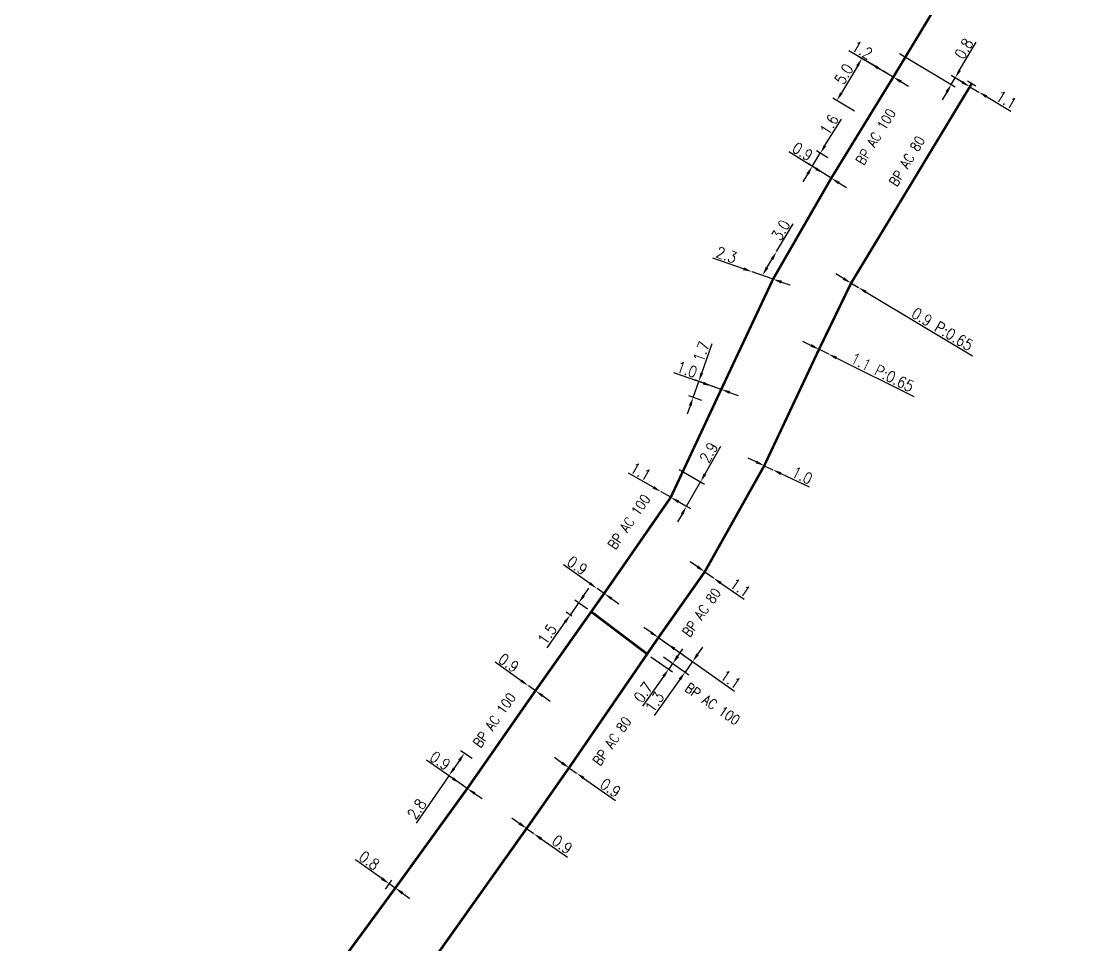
# Model space of a CAD drawing. Header units: millimetres. Extents: x 183997 to 185000, y 127999 to 129007.
# Drawn here: x 184113.1 to 184220.8, y 128102.3 to 128195.3 of the extents above; entities that cross this region are included whole.
import ezdxf
from ezdxf.enums import TextEntityAlignment as Align

# ---------------------------------------------------------------- set-up
doc = ezdxf.new("R2010")
doc.units = ezdxf.units.MM
doc.header["$PDMODE"] = 34
doc.linetypes.add('L_25_AP', pattern=[2000, 1000, 1000])
doc.layers.get('0').update_dxf_attribs({"linetype": 'CONTINUOUS'})
doc.layers.get('DEFPOINTS').update_dxf_attribs({"linetype": 'CONTINUOUS'})
doc.layers.add('L_150', color=1, linetype='CONTINUOUS')
doc.layers.add('L_340', color=7, linetype='CONTINUOUS')
doc.styles.get("Standard").update_dxf_attribs({"font": 'romans.shx', "width": 0.85})
doc.dimstyles.get("Standard").update_dxf_attribs({"dimtxt": 1.5, "dimasz": 1.2, "dimexe": 0.625, "dimexo": 0.625, "dimgap": 0.25, "dimtad": 1, "dimdec": 1, "dimzin": 0, "dimdsep": 46, "dimtxsty": 'Standard', "dimcen": -0.5, "dimadec": 0, "dimazin": 0, "dimtfac": 1, "dimtdec": 1, "dimtmove": 0, "dimatfit": 3, "dimfxl": 0, "dimtolj": 1, "dimtzin": 0, "dimarcsym": 0})

# ---------------------------------------------------------------- blocks, each defined once
blk = doc.blocks.new('*D140')
at = {"layer": 'DEFPOINTS', "color": 0, "linetype": 'Continuous', "transparency": 16777216}
for p in [(184157.76, 128121.59), (184158.92, 128120.79), (184158.05, 128118.04)]:
    blk.add_point(p, dxfattribs=at)
at = {"layer": 'L_150', "color": 0, "linetype": 'Continuous', "lineweight": -2, "transparency": 16777216}
for p, q in [((184158.53, 128121.05), (184157.38, 128121.85)), ((184157.25, 128120.85), (184156.71, 128120.06)), ((184156.2, 128119.32), (184152.91, 128114.56)), ((184157.66, 128118.31), (184155.81, 128119.59))]:
    blk.add_line(p, q, dxfattribs=at)
at = {"layer": 'L_150', "color": 0, "linetype": 'Continuous', "transparency": 16777216}
for points in [[(184157.13, 128120.93), (184157.37, 128120.76), (184157.76, 128121.59)], [(184156.59, 128120.15), (184156.83, 128119.98), (184156.2, 128119.32)]]:
    blk.add_solid(points, dxfattribs=at)
at = {"layer": 'L_150', "color": 0, "linetype": 'Continuous', "transparency": 16777216, "insert": (184152.96, 128115.97), "char_height": 1.125, "attachment_point": 5, "rotation": 55.3296}
blk.add_mtext('\\A1;2.8', dxfattribs=at)
blk = doc.blocks.new('L_340_07')
at = {"color": 0, "linetype": 'Continuous', "const_width": 0.25, "flags": 128}
blk.add_lwpolyline([(0, 0), (0.35, 0)], dxfattribs=at)
at = {"color": 0, "linetype": 'Continuous', "flags": 128}
blk.add_lwpolyline([(0.35, -0.5), (0.35, 0.5)], dxfattribs=at)
at = {"color": 0, "linetype": 'Continuous', "width": 0.75, "flags": 3}
for tag, p in [('DEF_LEG', (0.72, -3.47)), ('DEF_COUP', (0.72, -5.97)), ('DEF_TYPE', (0.72, -8.47))]:
    blk.add_attdef(tag, text='', height=1.2, dxfattribs=at).set_placement(p, align=Align.MIDDLE)
blk = doc.blocks.new('*D497')
at = {"layer": 'DEFPOINTS', "color": 0, "linetype": 'Continuous', "transparency": 16777216}
for p in [(184181.96, 128139.87), (184182.84, 128139.25), (184182.84, 128139.25)]:
    blk.add_point(p, dxfattribs=at)
at = {"layer": 'L_150', "color": 0, "linetype": 'Continuous', "lineweight": -2, "transparency": 16777216}
for p, q in [((184181.22, 128140.38), (184180.49, 128140.89)), ((184181.96, 128139.87), (184182.84, 128139.25)), ((184183.58, 128138.74), (184185.93, 128137.1))]:
    blk.add_line(p, q, dxfattribs=at)
at = {"layer": 'L_150', "color": 0, "linetype": 'Continuous', "transparency": 16777216}
for points in [[(184181.31, 128140.5), (184181.14, 128140.26), (184181.96, 128139.87)], [(184183.66, 128138.86), (184183.49, 128138.62), (184182.84, 128139.25)]]:
    blk.add_solid(points, dxfattribs=at)
at = {"layer": 'L_150', "color": 0, "linetype": 'Continuous', "transparency": 16777216, "insert": (184185.55, 128138.28), "char_height": 1.125, "attachment_point": 5, "rotation": 325.1117}
blk.add_mtext('\\A1;1.1', dxfattribs=at)
blk = doc.blocks.new('*D499')
at = {"layer": 'DEFPOINTS', "color": 0, "linetype": 'Continuous', "transparency": 16777216}
for p in [(184193.47, 128162.29), (184194.41, 128161.82), (184194.41, 128161.82)]:
    blk.add_point(p, dxfattribs=at)
at = {"layer": 'L_150', "color": 0, "linetype": 'Continuous', "lineweight": -2, "transparency": 16777216}
for p, q in [((184192.66, 128162.69), (184191.85, 128163.09)), ((184193.47, 128162.29), (184194.41, 128161.82)), ((184195.21, 128161.42), (184203, 128157.55))]:
    blk.add_line(p, q, dxfattribs=at)
at = {"layer": 'L_150', "color": 0, "linetype": 'Continuous', "transparency": 16777216}
for points in [[(184192.73, 128162.82), (184192.59, 128162.55), (184193.47, 128162.29)], [(184195.28, 128161.56), (184195.15, 128161.29), (184194.41, 128161.82)]]:
    blk.add_solid(points, dxfattribs=at)
at = {"layer": 'L_150', "color": 0, "linetype": 'Continuous', "transparency": 16777216, "insert": (184199.84, 128159.96), "char_height": 1.125, "attachment_point": 5, "rotation": 333.5905}
blk.add_mtext('\\A1;1.1 P:0.65', dxfattribs=at)
blk = doc.blocks.new('*D500')
at = {"layer": 'DEFPOINTS', "color": 0, "linetype": 'Continuous', "transparency": 16777216}
for p in [(184168.29, 128120.12), (184169.03, 128119.6), (184169.03, 128119.6)]:
    blk.add_point(p, dxfattribs=at)
at = {"layer": 'L_150', "color": 0, "linetype": 'Continuous', "lineweight": -2, "transparency": 16777216}
for p, q in [((184167.55, 128120.64), (184166.82, 128121.15)), ((184168.29, 128120.12), (184169.03, 128119.6)), ((184169.76, 128119.08), (184172.99, 128116.82))]:
    blk.add_line(p, q, dxfattribs=at)
at = {"layer": 'L_150', "color": 0, "linetype": 'Continuous', "transparency": 16777216}
for points in [[(184167.64, 128120.76), (184167.47, 128120.51), (184168.29, 128120.12)], [(184169.85, 128119.21), (184169.68, 128118.96), (184169.03, 128119.6)]]:
    blk.add_solid(points, dxfattribs=at)
at = {"layer": 'L_150', "color": 0, "linetype": 'Continuous', "transparency": 16777216, "insert": (184172.47, 128118.1), "char_height": 1.125, "attachment_point": 5, "rotation": 324.9238}
blk.add_mtext('\\A1;0.9', dxfattribs=at)
blk = doc.blocks.new('*D501')
at = {"layer": 'DEFPOINTS', "color": 0, "linetype": 'Continuous', "transparency": 16777216}
for p in [(184196.7, 128168.96), (184197.43, 128168.52), (184197.43, 128168.52)]:
    blk.add_point(p, dxfattribs=at)
at = {"layer": 'L_150', "color": 0, "linetype": 'Continuous', "lineweight": -2, "transparency": 16777216}
for p, q in [((184195.93, 128169.42), (184195.15, 128169.88)), ((184196.7, 128168.96), (184197.43, 128168.52)), ((184198.2, 128168.06), (184208.92, 128161.63))]:
    blk.add_line(p, q, dxfattribs=at)
at = {"layer": 'L_150', "color": 0, "linetype": 'Continuous', "transparency": 16777216}
for points in [[(184196, 128169.55), (184195.85, 128169.29), (184196.7, 128168.96)], [(184198.28, 128168.19), (184198.12, 128167.93), (184197.43, 128168.52)]]:
    blk.add_solid(points, dxfattribs=at)
at = {"layer": 'L_150', "color": 0, "linetype": 'Continuous', "transparency": 16777216, "insert": (184205.9, 128164.32), "char_height": 1.125, "attachment_point": 5, "rotation": 329.0738}
blk.add_mtext('\\A1;0.9 P:0.65', dxfattribs=at)
blk = doc.blocks.new('*D503')
at = {"layer": 'DEFPOINTS', "color": 0, "linetype": 'Continuous', "transparency": 16777216}
for p in [(184201.16, 128192.33), (184206.79, 128188.98), (184208.66, 128188.75)]:
    blk.add_point(p, dxfattribs=at)
at = {"layer": 'L_340', "color": 0, "linetype": 'Continuous', "lineweight": -2, "transparency": 16777216}
for p, q in [((184207.63, 128190.4), (184209.31, 128193.22)), ((184201.56, 128192.09), (184207.19, 128188.74)), ((184208.26, 128188.99), (184206.77, 128189.87)), ((184206.79, 128188.98), (184207.17, 128189.63)), ((184206.33, 128188.21), (184205.87, 128187.44))]:
    blk.add_line(p, q, dxfattribs=at)
at = {"layer": 'L_340', "color": 0, "linetype": 'Continuous', "transparency": 16777216}
for points in [[(184207.51, 128190.48), (184207.76, 128190.33), (184207.17, 128189.63)], [(184206.2, 128188.29), (184206.46, 128188.13), (184206.79, 128188.98)]]:
    blk.add_solid(points, dxfattribs=at)
at = {"layer": 'L_340', "color": 0, "linetype": 'Continuous', "transparency": 16777216, "insert": (184208.06, 128192.58), "char_height": 1.125, "attachment_point": 5, "rotation": 59.2871}
blk.add_mtext('\\A1;0.8', dxfattribs=at)
blk = doc.blocks.new('*D504')
at = {"layer": 'DEFPOINTS', "color": 0, "linetype": 'Continuous', "transparency": 16777216}
for p in [(184208.66, 128188.75), (184209.56, 128188.21), (184209.56, 128188.21)]:
    blk.add_point(p, dxfattribs=at)
at = {"layer": 'L_340', "color": 0, "linetype": 'Continuous', "lineweight": -2, "transparency": 16777216}
for p, q in [((184207.89, 128189.21), (184207.11, 128189.67)), ((184208.66, 128188.75), (184209.56, 128188.21)), ((184210.34, 128187.75), (184212.8, 128186.29))]:
    blk.add_line(p, q, dxfattribs=at)
at = {"layer": 'L_340', "color": 0, "linetype": 'Continuous', "transparency": 16777216}
for points in [[(184207.96, 128189.34), (184207.81, 128189.08), (184208.66, 128188.75)], [(184210.41, 128187.88), (184210.26, 128187.62), (184209.56, 128188.21)]]:
    blk.add_solid(points, dxfattribs=at)
at = {"layer": 'L_340', "color": 0, "linetype": 'Continuous', "transparency": 16777216, "insert": (184212.34, 128187.43), "char_height": 1.125, "attachment_point": 5, "rotation": 329.2871}
blk.add_mtext('\\A1;1.1', dxfattribs=at)
blk = doc.blocks.new('*D505')
at = {"layer": 'DEFPOINTS', "color": 0, "linetype": 'Continuous', "transparency": 16777216}
for p in [(184164.02, 128114.01), (184164.75, 128113.49), (184164.75, 128113.49)]:
    blk.add_point(p, dxfattribs=at)
at = {"layer": 'L_150', "color": 0, "linetype": 'Continuous', "lineweight": -2, "transparency": 16777216}
for p, q in [((184163.28, 128114.53), (184162.55, 128115.05)), ((184164.02, 128114.01), (184164.75, 128113.49)), ((184165.49, 128112.97), (184168.13, 128111.11))]:
    blk.add_line(p, q, dxfattribs=at)
at = {"layer": 'L_150', "color": 0, "linetype": 'Continuous', "transparency": 16777216}
for points in [[(184163.37, 128114.65), (184163.19, 128114.41), (184164.02, 128114.01)], [(184165.57, 128113.1), (184165.4, 128112.85), (184164.75, 128113.49)]]:
    blk.add_solid(points, dxfattribs=at)
at = {"layer": 'L_150', "color": 0, "linetype": 'Continuous', "transparency": 16777216, "insert": (184167.61, 128112.39), "char_height": 1.125, "attachment_point": 5, "rotation": 324.7635}
blk.add_mtext('\\A1;0.9', dxfattribs=at)
blk = doc.blocks.new('*D506')
at = {"layer": 'DEFPOINTS', "color": 0, "linetype": 'Continuous', "transparency": 16777216}
for p in [(184187.95, 128150.56), (184188.81, 128150.16), (184188.81, 128150.16)]:
    blk.add_point(p, dxfattribs=at)
at = {"layer": 'L_150', "color": 0, "linetype": 'Continuous', "lineweight": -2, "transparency": 16777216}
for p, q in [((184187.14, 128150.95), (184186.32, 128151.33)), ((184187.95, 128150.56), (184188.81, 128150.16)), ((184189.62, 128149.77), (184192.46, 128148.42))]:
    blk.add_line(p, q, dxfattribs=at)
at = {"layer": 'L_150', "color": 0, "linetype": 'Continuous', "transparency": 16777216}
for points in [[(184187.2, 128151.08), (184187.07, 128150.81), (184187.95, 128150.56)], [(184189.68, 128149.9), (184189.56, 128149.63), (184188.81, 128150.16)]]:
    blk.add_solid(points, dxfattribs=at)
at = {"layer": 'L_150', "color": 0, "linetype": 'Continuous', "transparency": 16777216, "insert": (184191.77, 128149.58), "char_height": 1.125, "attachment_point": 5, "rotation": 334.5996}
blk.add_mtext('\\A1;1.0', dxfattribs=at)
blk = doc.blocks.new('*D510')
at = {"layer": 'DEFPOINTS', "color": 0, "linetype": 'Continuous', "transparency": 16777216}
for p in [(184178.97, 128150.41), (184181.54, 128148.95), (184178.54, 128147.38)]:
    blk.add_point(p, dxfattribs=at)
at = {"layer": 'L_150', "color": 0, "linetype": 'Continuous', "lineweight": -2, "transparency": 16777216}
for p, q in [((184181.99, 128149.73), (184183.59, 128152.53)), ((184179.38, 128150.18), (184181.95, 128148.71)), ((184180.13, 128146.47), (184181.54, 128148.95)), ((184178.95, 128147.15), (184180.53, 128146.24)), ((184179.68, 128145.69), (184179.23, 128144.91))]:
    blk.add_line(p, q, dxfattribs=at)
at = {"layer": 'L_150', "color": 0, "linetype": 'Continuous', "transparency": 16777216}
for points in [[(184181.86, 128149.8), (184182.12, 128149.65), (184181.54, 128148.95)], [(184179.55, 128145.76), (184179.81, 128145.62), (184180.13, 128146.47)]]:
    blk.add_solid(points, dxfattribs=at)
at = {"layer": 'L_150', "color": 0, "linetype": 'Continuous', "transparency": 16777216, "insert": (184182.36, 128151.89), "char_height": 1.125, "attachment_point": 5, "rotation": 60.2524}
blk.add_mtext('\\A1;2.9', dxfattribs=at)
blk = doc.blocks.new('*D512')
at = {"layer": 'DEFPOINTS', "color": 0, "linetype": 'Continuous', "transparency": 16777216}
for p in [(184183.62, 128158.25), (184180.79, 128157.44), (184182.11, 128156.98)]:
    blk.add_point(p, dxfattribs=at)
at = {"layer": 'L_150', "color": 0, "linetype": 'Continuous', "lineweight": -2, "transparency": 16777216}
for p, q in [((184181.66, 128159.9), (184182.71, 128162.86)), ((184180.79, 128157.44), (184181.36, 128159.05)), ((184183.17, 128158.41), (184180.92, 128159.2)), ((184181.67, 128157.14), (184180.35, 128157.6)), ((184180.49, 128156.6), (184180.19, 128155.75))]:
    blk.add_line(p, q, dxfattribs=at)
at = {"layer": 'L_150', "color": 0, "linetype": 'Continuous', "transparency": 16777216}
for points in [[(184181.52, 128159.95), (184181.8, 128159.85), (184181.36, 128159.05)], [(184180.35, 128156.65), (184180.64, 128156.55), (184180.79, 128157.44)]]:
    blk.add_solid(points, dxfattribs=at)
at = {"layer": 'L_150', "color": 0, "linetype": 'Continuous', "transparency": 16777216, "insert": (184181.62, 128162.05), "char_height": 1.125, "attachment_point": 5, "rotation": 70.5571}
blk.add_mtext('\\A1;1.7', dxfattribs=at)
blk = doc.blocks.new('*D513')
at = {"layer": 'DEFPOINTS', "color": 0, "linetype": 'Continuous', "transparency": 16777216}
for p in [(184157.33, 128118.54), (184157.33, 128118.54), (184158.05, 128118.04)]:
    blk.add_point(p, dxfattribs=at)
at = {"layer": 'L_150', "color": 0, "linetype": 'Continuous', "lineweight": -2, "transparency": 16777216}
for p, q in [((184156.59, 128119.05), (184153.94, 128120.89)), ((184158.05, 128118.04), (184157.33, 128118.54)), ((184158.79, 128117.53), (184159.53, 128117.02))]:
    blk.add_line(p, q, dxfattribs=at)
at = {"layer": 'L_150', "color": 0, "linetype": 'Continuous', "transparency": 16777216}
for points in [[(184156.68, 128119.17), (184156.51, 128118.93), (184157.33, 128118.54)], [(184158.88, 128117.65), (184158.71, 128117.41), (184158.05, 128118.04)]]:
    blk.add_solid(points, dxfattribs=at)
at = {"layer": 'L_150', "color": 0, "linetype": 'Continuous', "transparency": 16777216, "insert": (184155.32, 128120.84), "char_height": 1.125, "attachment_point": 5, "rotation": 325.3296}
blk.add_mtext('\\A1;0.9', dxfattribs=at)
blk = doc.blocks.new('*D514')
at = {"layer": 'DEFPOINTS', "color": 0, "linetype": 'Continuous', "transparency": 16777216}
for p in [(184150.18, 128108.44), (184149.53, 128107.51), (184150.8, 128108.01)]:
    blk.add_point(p, dxfattribs=at)
at = {"layer": 'L_150', "color": 0, "linetype": 'Continuous', "lineweight": -2, "transparency": 16777216}
for p, q in [((184149.45, 128108.96), (184146.78, 128110.86)), ((184149.8, 128107.89), (184150.46, 128108.82)), ((184150.8, 128108.01), (184150.18, 128108.44)), ((184151.53, 128107.48), (184152.27, 128106.96))]:
    blk.add_line(p, q, dxfattribs=at)
at = {"layer": 'L_150', "color": 0, "linetype": 'Continuous', "transparency": 16777216}
for points in [[(184149.54, 128109.08), (184149.36, 128108.84), (184150.18, 128108.44)], [(184151.62, 128107.61), (184151.44, 128107.36), (184150.8, 128108.01)]]:
    blk.add_solid(points, dxfattribs=at)
at = {"layer": 'L_150', "color": 0, "linetype": 'Continuous', "transparency": 16777216, "insert": (184148.18, 128110.78), "char_height": 1.125, "attachment_point": 5, "rotation": 324.6684}
blk.add_mtext('\\A1;0.8', dxfattribs=at)
blk = doc.blocks.new('*D515')
at = {"layer": 'DEFPOINTS', "color": 0, "linetype": 'Continuous', "transparency": 16777216}
for p in [(184177.56, 128147.94), (184177.56, 128147.94), (184178.54, 128147.38)]:
    blk.add_point(p, dxfattribs=at)
at = {"layer": 'L_150', "color": 0, "linetype": 'Continuous', "lineweight": -2, "transparency": 16777216}
for p, q in [((184176.78, 128148.39), (184174.29, 128149.81)), ((184178.54, 128147.38), (184177.56, 128147.94)), ((184179.32, 128146.93), (184180.1, 128146.49))]:
    blk.add_line(p, q, dxfattribs=at)
at = {"layer": 'L_150', "color": 0, "linetype": 'Continuous', "transparency": 16777216}
for points in [[(184176.85, 128148.52), (184176.7, 128148.26), (184177.56, 128147.94)], [(184179.4, 128147.06), (184179.25, 128146.8), (184178.54, 128147.38)]]:
    blk.add_solid(points, dxfattribs=at)
at = {"layer": 'L_150', "color": 0, "linetype": 'Continuous', "transparency": 16777216, "insert": (184175.51, 128149.97), "char_height": 1.125, "attachment_point": 5, "rotation": 330.2524}
blk.add_mtext('\\A1;1.1', dxfattribs=at)
blk = doc.blocks.new('*D516')
at = {"layer": 'DEFPOINTS', "color": 0, "linetype": 'Continuous', "transparency": 16777216}
for p in [(184171.12, 128138.19), (184171.12, 128138.19), (184171.83, 128137.69)]:
    blk.add_point(p, dxfattribs=at)
at = {"layer": 'L_150', "color": 0, "linetype": 'Continuous', "lineweight": -2, "transparency": 16777216}
for p, q in [((184170.39, 128138.71), (184167.74, 128140.57)), ((184171.83, 128137.69), (184171.12, 128138.19)), ((184172.57, 128137.17), (184173.3, 128136.65))]:
    blk.add_line(p, q, dxfattribs=at)
at = {"layer": 'L_150', "color": 0, "linetype": 'Continuous', "transparency": 16777216}
for points in [[(184170.47, 128138.83), (184170.3, 128138.59), (184171.12, 128138.19)], [(184172.65, 128137.29), (184172.48, 128137.05), (184171.83, 128137.69)]]:
    blk.add_solid(points, dxfattribs=at)
at = {"layer": 'L_150', "color": 0, "linetype": 'Continuous', "transparency": 16777216, "insert": (184169.13, 128140.51), "char_height": 1.125, "attachment_point": 5, "rotation": 324.8263}
blk.add_mtext('\\A1;0.9', dxfattribs=at)
blk = doc.blocks.new('*D517')
at = {"layer": 'DEFPOINTS', "color": 0, "linetype": 'Continuous', "transparency": 16777216}
for p in [(184164.21, 128128.38), (184164.21, 128128.38), (184164.91, 128127.89)]:
    blk.add_point(p, dxfattribs=at)
at = {"layer": 'L_150', "color": 0, "linetype": 'Continuous', "lineweight": -2, "transparency": 16777216}
for p, q in [((184163.48, 128128.9), (184160.84, 128130.76)), ((184164.91, 128127.89), (184164.21, 128128.38)), ((184165.64, 128127.37), (184166.38, 128126.85))]:
    blk.add_line(p, q, dxfattribs=at)
at = {"layer": 'L_150', "color": 0, "linetype": 'Continuous', "transparency": 16777216}
for points in [[(184163.57, 128129.02), (184163.39, 128128.78), (184164.21, 128128.38)], [(184165.73, 128127.49), (184165.56, 128127.25), (184164.91, 128127.89)]]:
    blk.add_solid(points, dxfattribs=at)
at = {"layer": 'L_150', "color": 0, "linetype": 'Continuous', "transparency": 16777216, "insert": (184162.22, 128130.7), "char_height": 1.125, "attachment_point": 5, "rotation": 324.8074}
blk.add_mtext('\\A1;0.9', dxfattribs=at)
blk = doc.blocks.new('*D518')
at = {"layer": 'DEFPOINTS', "color": 0, "linetype": 'Continuous', "transparency": 16777216}
for p in [(184189.19, 128172.13), (184189.19, 128172.13), (184188.84, 128169.36)]:
    blk.add_point(p, dxfattribs=at)
at = {"layer": 'L_150', "color": 0, "linetype": 'Continuous', "lineweight": -2, "transparency": 16777216}
for p, q in [((184189.19, 128172.13), (184190.87, 128174.94)), ((184188.23, 128170.51), (184188.73, 128171.35)), ((184188.39, 128169.52), (184187.32, 128169.9))]:
    blk.add_line(p, q, dxfattribs=at)
at = {"layer": 'L_150', "color": 0, "linetype": 'Continuous', "transparency": 16777216}
for points in [[(184188.6, 128171.43), (184188.86, 128171.28), (184189.19, 128172.13)], [(184188.1, 128170.59), (184188.36, 128170.44), (184187.77, 128169.74)]]:
    blk.add_solid(points, dxfattribs=at)
at = {"layer": 'L_150', "color": 0, "linetype": 'Continuous', "transparency": 16777216, "insert": (184189.62, 128174.3), "char_height": 1.125, "attachment_point": 5, "rotation": 59.2295}
blk.add_mtext('\\A1;3.0', dxfattribs=at)
blk = doc.blocks.new('*D519')
at = {"layer": 'DEFPOINTS', "color": 0, "linetype": 'Continuous', "transparency": 16777216}
for p in [(184182.67, 128158.58), (184182.67, 128158.58), (184183.62, 128158.25)]:
    blk.add_point(p, dxfattribs=at)
at = {"layer": 'L_150', "color": 0, "linetype": 'Continuous', "lineweight": -2, "transparency": 16777216}
for p, q in [((184181.82, 128158.88), (184178.86, 128159.93)), ((184183.62, 128158.25), (184182.67, 128158.58)), ((184184.46, 128157.95), (184185.31, 128157.65))]:
    blk.add_line(p, q, dxfattribs=at)
at = {"layer": 'L_150', "color": 0, "linetype": 'Continuous', "transparency": 16777216}
for points in [[(184181.87, 128159.02), (184181.77, 128158.74), (184182.67, 128158.58)], [(184184.51, 128158.09), (184184.41, 128157.81), (184183.62, 128158.25)]]:
    blk.add_solid(points, dxfattribs=at)
at = {"layer": 'L_150', "color": 0, "linetype": 'Continuous', "transparency": 16777216, "insert": (184180.17, 128160.26), "char_height": 1.125, "attachment_point": 5, "rotation": 340.5571}
blk.add_mtext('\\A1;1.0', dxfattribs=at)
blk = doc.blocks.new('*D520')
at = {"layer": 'DEFPOINTS', "color": 0, "linetype": 'Continuous', "transparency": 16777216}
for p in [(184193.6, 128182.04), (184194.75, 128181.33), (184194.7, 128179.53)]:
    blk.add_point(p, dxfattribs=at)
at = {"layer": 'L_150', "color": 0, "linetype": 'Continuous', "lineweight": -2, "transparency": 16777216}
for p, q in [((184194.07, 128182.81), (184195.72, 128185.49)), ((184192.79, 128180.72), (184193.6, 128182.04)), ((184194.35, 128181.58), (184193.21, 128182.29)), ((184194.31, 128179.78), (184192.4, 128180.97)), ((184192.32, 128179.95), (184191.85, 128179.18))]:
    blk.add_line(p, q, dxfattribs=at)
at = {"layer": 'L_150', "color": 0, "linetype": 'Continuous', "transparency": 16777216}
for points in [[(184193.95, 128182.89), (184194.2, 128182.73), (184193.6, 128182.04)], [(184192.2, 128180.03), (184192.45, 128179.87), (184192.79, 128180.72)]]:
    blk.add_solid(points, dxfattribs=at)
at = {"layer": 'L_150', "color": 0, "linetype": 'Continuous', "transparency": 16777216, "insert": (184194.49, 128184.92), "char_height": 1.125, "attachment_point": 5, "rotation": 58.5086}
blk.add_mtext('\\A1;1.6', dxfattribs=at)
blk = doc.blocks.new('*D521')
at = {"layer": 'DEFPOINTS', "color": 0, "linetype": 'Continuous', "transparency": 16777216}
for p in [(184199.96, 128190.31), (184199.96, 128190.31), (184200.95, 128189.72)]:
    blk.add_point(p, dxfattribs=at)
at = {"layer": 'L_150', "color": 0, "linetype": 'Continuous', "lineweight": -2, "transparency": 16777216}
for p, q in [((184199.18, 128190.77), (184196.48, 128192.37)), ((184200.95, 128189.72), (184199.96, 128190.31)), ((184201.72, 128189.26), (184202.49, 128188.8))]:
    blk.add_line(p, q, dxfattribs=at)
at = {"layer": 'L_150', "color": 0, "linetype": 'Continuous', "transparency": 16777216}
for points in [[(184199.26, 128190.9), (184199.11, 128190.64), (184199.96, 128190.31)], [(184201.8, 128189.39), (184201.64, 128189.13), (184200.95, 128189.72)]]:
    blk.add_solid(points, dxfattribs=at)
at = {"layer": 'L_150', "color": 0, "linetype": 'Continuous', "transparency": 16777216, "insert": (184197.83, 128192.45), "char_height": 1.125, "attachment_point": 5, "rotation": 329.2871}
blk.add_mtext('\\A1;1.2', dxfattribs=at)
blk = doc.blocks.new('*D522')
at = {"layer": 'DEFPOINTS', "color": 0, "linetype": 'Continuous', "transparency": 16777216}
for p in [(184186.72, 128170.11), (184186.72, 128170.11), (184188.84, 128169.36)]:
    blk.add_point(p, dxfattribs=at)
at = {"layer": 'L_150', "color": 0, "linetype": 'Continuous', "lineweight": -2, "transparency": 16777216}
for p, q in [((184185.87, 128170.4), (184182.78, 128171.49)), ((184188.84, 128169.36), (184186.72, 128170.11)), ((184189.69, 128169.07), (184190.54, 128168.77))]:
    blk.add_line(p, q, dxfattribs=at)
at = {"layer": 'L_150', "color": 0, "linetype": 'Continuous', "transparency": 16777216}
for points in [[(184185.92, 128170.55), (184185.82, 128170.26), (184186.72, 128170.11)], [(184189.74, 128169.21), (184189.64, 128168.92), (184188.84, 128169.36)]]:
    blk.add_solid(points, dxfattribs=at)
at = {"layer": 'L_150', "color": 0, "linetype": 'Continuous', "transparency": 16777216, "insert": (184184.15, 128171.8), "char_height": 1.125, "attachment_point": 5, "rotation": 340.7241}
blk.add_mtext('\\A1;2.3', dxfattribs=at)
blk = doc.blocks.new('*D524')
at = {"layer": 'DEFPOINTS', "color": 0, "linetype": 'Continuous', "transparency": 16777216}
for p in [(184193.94, 128180.01), (184193.94, 128180.01), (184194.7, 128179.53)]:
    blk.add_point(p, dxfattribs=at)
at = {"layer": 'L_150', "color": 0, "linetype": 'Continuous', "lineweight": -2, "transparency": 16777216}
for p, q in [((184193.18, 128180.48), (184190.43, 128182.19)), ((184194.7, 128179.53), (184193.94, 128180.01)), ((184195.47, 128179.06), (184196.23, 128178.58))]:
    blk.add_line(p, q, dxfattribs=at)
at = {"layer": 'L_150', "color": 0, "linetype": 'Continuous', "transparency": 16777216}
for points in [[(184193.25, 128180.61), (184193.1, 128180.35), (184193.94, 128180.01)], [(184195.55, 128179.18), (184195.39, 128178.93), (184194.7, 128179.53)]]:
    blk.add_solid(points, dxfattribs=at)
at = {"layer": 'L_150', "color": 0, "linetype": 'Continuous', "transparency": 16777216, "insert": (184191.82, 128182.21), "char_height": 1.125, "attachment_point": 5, "rotation": 328.1396}
blk.add_mtext('\\A1;0.9', dxfattribs=at)
blk = doc.blocks.new('*D525')
at = {"layer": 'DEFPOINTS', "color": 0, "linetype": 'Continuous', "transparency": 16777216}
for p in [(184200.95, 128189.72), (184195.26, 128187.34), (184197.43, 128186.05)]:
    blk.add_point(p, dxfattribs=at)
at = {"layer": 'L_150', "color": 0, "linetype": 'Continuous', "lineweight": -2, "transparency": 16777216}
for p, q in [((184200.54, 128189.96), (184197.39, 128191.84)), ((184197.33, 128190.82), (184195.72, 128188.12)), ((184197.03, 128186.29), (184194.86, 128187.58))]:
    blk.add_line(p, q, dxfattribs=at)
at = {"layer": 'L_150', "color": 0, "linetype": 'Continuous', "transparency": 16777216}
for points in [[(184197.2, 128190.9), (184197.46, 128190.75), (184197.79, 128191.6)], [(184195.59, 128188.19), (184195.85, 128188.04), (184195.26, 128187.34)]]:
    blk.add_solid(points, dxfattribs=at)
at = {"layer": 'L_150', "color": 0, "linetype": 'Continuous', "transparency": 16777216, "insert": (184195.98, 128190.02), "char_height": 1.125, "attachment_point": 5, "rotation": 59.2871}
blk.add_mtext('\\A1;5.0', dxfattribs=at)
blk = doc.blocks.new('*D527')
at = {"layer": 'DEFPOINTS', "color": 0, "linetype": 'Continuous', "transparency": 16777216}
for p in [(184168.4, 128135.52), (184170.53, 128135.85), (184168.96, 128135.12)]:
    blk.add_point(p, dxfattribs=at)
at = {"layer": 'L_150', "color": 0, "linetype": 'Continuous', "lineweight": -2, "transparency": 16777216}
for p, q in [((184169.78, 128137.48), (184170.3, 128138.22)), ((184169.26, 128136.75), (184168.4, 128135.52)), ((184170.15, 128136.12), (184168.88, 128137.02)), ((184168.58, 128135.39), (184168.01, 128135.79)), ((184167.88, 128134.79), (184166.07, 128132.22))]:
    blk.add_line(p, q, dxfattribs=at)
at = {"layer": 'L_150', "color": 0, "linetype": 'Continuous', "transparency": 16777216}
for points in [[(184169.66, 128137.57), (184169.9, 128137.4), (184169.26, 128136.75)], [(184167.76, 128134.87), (184168, 128134.7), (184168.4, 128135.52)]]:
    blk.add_solid(points, dxfattribs=at)
at = {"layer": 'L_150', "color": 0, "linetype": 'Continuous', "transparency": 16777216, "insert": (184166.1, 128133.57), "char_height": 1.125, "attachment_point": 5, "rotation": 54.8263}
blk.add_mtext('\\A1;1.5', dxfattribs=at)
blk = doc.blocks.new('*D533')
at = {"layer": 'DEFPOINTS', "color": 0, "linetype": 'Continuous', "transparency": 16777216}
for p in [(184177.29, 128133.24), (184177.42, 128131.56), (184179.98, 128129.77)]:
    blk.add_point(p, dxfattribs=at)
at = {"layer": 'L_150', "color": 0, "linetype": 'Continuous', "lineweight": -2, "transparency": 16777216}
for p, q in [((184177.68, 128132.97), (184181.11, 128130.56)), ((184181.25, 128131.56), (184181.77, 128132.29)), ((184177.81, 128131.29), (184180.36, 128129.5)), ((184180.73, 128130.83), (184179.98, 128129.77)), ((184179.46, 128129.03), (184176.87, 128125.4))]:
    blk.add_line(p, q, dxfattribs=at)
at = {"layer": 'L_150', "color": 0, "linetype": 'Continuous', "transparency": 16777216}
for points in [[(184181.13, 128131.65), (184181.37, 128131.47), (184180.73, 128130.83)], [(184179.33, 128129.12), (184179.58, 128128.95), (184179.98, 128129.77)]]:
    blk.add_solid(points, dxfattribs=at)
at = {"layer": 'L_150', "color": 0, "linetype": 'Continuous', "transparency": 16777216, "insert": (184176.91, 128126.75), "char_height": 1.125, "attachment_point": 5, "rotation": 54.6131}
blk.add_mtext('\\A1;1.3', dxfattribs=at)
blk = doc.blocks.new('*D534')
at = {"layer": 'DEFPOINTS', "color": 0, "linetype": 'Continuous', "transparency": 16777216}
for p in [(184176.16, 128131.59), (184177.42, 128131.56), (184178.73, 128130.64)]:
    blk.add_point(p, dxfattribs=at)
at = {"layer": 'L_150', "color": 0, "linetype": 'Continuous', "lineweight": -2, "transparency": 16777216}
for p, q in [((184179.24, 128131.38), (184179.76, 128132.12)), ((184176.54, 128131.32), (184178.71, 128129.8)), ((184177.81, 128131.29), (184179.11, 128130.37)), ((184178.73, 128130.64), (184178.33, 128130.07)), ((184177.81, 128129.33), (184175.7, 128126.34))]:
    blk.add_line(p, q, dxfattribs=at)
at = {"layer": 'L_150', "color": 0, "linetype": 'Continuous', "transparency": 16777216}
for points in [[(184179.12, 128131.47), (184179.37, 128131.29), (184178.73, 128130.64)], [(184177.69, 128129.42), (184177.93, 128129.25), (184178.33, 128130.07)]]:
    blk.add_solid(points, dxfattribs=at)
at = {"layer": 'L_150', "color": 0, "linetype": 'Continuous', "transparency": 16777216, "insert": (184175.77, 128127.74), "char_height": 1.125, "attachment_point": 5, "rotation": 54.9238}
blk.add_mtext('\\A1;0.7', dxfattribs=at)
blk = doc.blocks.new('*D536')
at = {"layer": 'DEFPOINTS', "color": 0, "linetype": 'Continuous', "transparency": 16777216}
for p in [(184177.29, 128133.24), (184178.18, 128132.62), (184178.18, 128132.62)]:
    blk.add_point(p, dxfattribs=at)
at = {"layer": 'L_150', "color": 0, "linetype": 'Continuous', "lineweight": -2, "transparency": 16777216}
for p, q in [((184176.56, 128133.76), (184175.82, 128134.27)), ((184177.29, 128133.24), (184178.18, 128132.62)), ((184178.91, 128132.1), (184184.96, 128127.86))]:
    blk.add_line(p, q, dxfattribs=at)
at = {"layer": 'L_150', "color": 0, "linetype": 'Continuous', "transparency": 16777216}
for points in [[(184176.64, 128133.88), (184176.47, 128133.63), (184177.29, 128133.24)], [(184179, 128132.23), (184178.83, 128131.98), (184178.18, 128132.62)]]:
    blk.add_solid(points, dxfattribs=at)
at = {"layer": 'L_150', "color": 0, "linetype": 'Continuous', "transparency": 16777216, "insert": (184184.58, 128129.04), "char_height": 1.125, "attachment_point": 5, "rotation": 324.9238}
blk.add_mtext('\\A1;1.1', dxfattribs=at)

msp = doc.modelspace()

# ---------------------------------------------------------------- linework, layer by layer
at = {"layer": 'L_150', "linetype": 'L_25_AP', "const_width": 0.25, "flags": 128}
for points in [[(184220.69, 128220.95), (184220.46, 128220.6), (184220.46, 128220.6), (184219.04, 128221.35), (184215.85, 128215.35), (184215.08, 128212.62), (184215.08, 128212.62), (184213.43, 128210.11), (184207.15, 128199.99), (184207.15, 128199.99), (184200.95, 128189.72), (184194.7, 128179.53), (184188.84, 128169.36), (184183.62, 128158.25), (184178.54, 128147.38), (184171.83, 128137.69), (184171.83, 128137.69), (184170.53, 128135.85), (184164.91, 128127.89), (184164.91, 128127.89), (184164.91, 128127.89), (184158.05, 128118.04), (184150.8, 128108.01), (184150.8, 128108.01), (184143.73, 128098.37), (184143.73, 128098.37), (184136.86, 128088.47), (184136.86, 128088.47), (184130.24, 128079.44), (184124.84, 128071.88), (184124.84, 128071.88), (184120.34, 128068.06), (184115.28, 128065.03), (184115.28, 128065.03), (184109.43, 128063.35), (184103.65, 128062.44), (184091.53, 128064.37), (184091.53, 128064.37), (184079.78, 128069.24), (184071.33, 128071.29), (184071.33, 128071.29), (184059.48, 128070.19), (184048.51, 128065.24), (184048.51, 128065.24), (184040.61, 128057.89), (184040.61, 128057.89), (184034.29, 128047.64), (184028.45, 128037.35), (184022.35, 128026.99), (184016.33, 128016.93), (184013.89, 128013.28), (184013.89, 128013.28), (184009.84, 128008.54), (184007.88, 128006.55)], [(184017.43, 128000.83), (184017.67, 128005.06), (184023.9, 128015.26), (184029.88, 128025.69), (184035.94, 128036.05), (184041.8, 128046.29), (184045.11, 128051.91), (184045.11, 128051.91), (184046.57, 128053.8), (184046.57, 128053.8), (184046.57, 128053.8), (184048.66, 128055.77), (184048.66, 128055.77), (184048.66, 128055.77), (184051.48, 128058.3), (184051.48, 128058.3), (184054.67, 128060.47), (184058.45, 128062.32), (184058.45, 128062.32), (184062.16, 128063.37), (184062.16, 128063.37), (184066.7, 128063.59), (184066.7, 128063.59), (184070.32, 128063.95), (184073.03, 128063.58), (184077.82, 128062.34), (184082.09, 128060.62), (184093.08, 128056.18), (184101.03, 128055.17), (184101.03, 128055.17), (184104.7, 128055.22), (184104.7, 128055.22), (184104.7, 128055.22), (184110.66, 128056.14), (184110.66, 128056.14), (184113.81, 128056.98), (184113.81, 128056.98), (184119.26, 128059.11), (184119.26, 128059.11), (184121.79, 128060.35), (184121.79, 128060.35), (184127.32, 128063.95), (184131.19, 128067.66), (184137.94, 128077.08), (184142.23, 128083.21), (184150.03, 128094.3), (184164.02, 128114.01), (184168.29, 128120.12), (184176.16, 128131.59), (184177.29, 128133.24), (184181.96, 128139.87), (184187.95, 128150.56), (184193.47, 128162.29), (184196.7, 128168.96), (184208.66, 128188.75)], [(184170.53, 128135.85), (184176.16, 128131.59)]]:
    msp.add_lwpolyline(points, dxfattribs=at)

# ---------------------------------------------------------------- block references
at = {"layer": 'L_340', "rotation": 58.84834482058204}
msp.add_blockref('L_340_07', (184208.66, 128188.75), dxfattribs=at)

# ---------------------------------------------------------------- texts
at = {"layer": 'L_150', "linetype": 'Continuous', "width": 0.85}
for s, rotation, p in [('BP AC 100', 58.5113, (184199.18, 128183.71)), ('BP AC 80', 58.8483, (184202.32, 128181.25)), ('BP AC 100', 55.3056, (184174.34, 128144.91)), ('BP AC 80', 54.8214, (184181.64, 128135.78)), ('BP AC 100', 325.5521, (184182.74, 128126.56)), ('BP AC 100', 54.7587, (184160.78, 128124.93)), ('BP AC 80', 54.8214, (184172.62, 128122.82))]:
    msp.add_text(s, height=1, rotation=rotation, dxfattribs=at).set_placement(p, align=Align.MIDDLE)

# ---------------------------------------------------------------- dimensions: what is measured, and where the dimension line sits
at = {"layer": 'L_150', "linetype": 'Continuous'}
for base, p1, p2, angle, override, picture, middle in [((184199.96, 128190.31), (184200.95, 128189.72), (184199.96, 128190.31), 329.2871, {"dimscale": 0.75, "dimlfac": 1, "dimlunit": 2, "dimatfit": 0}, '*D521', (184197.45, 128191.8)), ((184195.26, 128187.34), (184200.95, 128189.72), (184197.43, 128186.05), 59.2871, {"dimscale": 0.75, "dimatfit": 0}, '*D525', (184196.63, 128189.64)), ((184193.6, 128182.04), (184194.7, 128179.53), (184194.75, 128181.33), 238.5086, {"dimscale": 0.75, "dimatfit": 0}, '*D520', (184195.13, 128184.53)), ((184193.94, 128180.01), (184194.7, 128179.53), (184193.94, 128180.01), 328.1396, {"dimscale": 0.75, "dimlfac": 1, "dimlunit": 2, "dimatfit": 0}, '*D524', (184191.42, 128181.57)), ((184186.72, 128170.11), (184188.84, 128169.36), (184186.72, 128170.11), 340.7241, {"dimscale": 0.75, "dimlfac": 1, "dimlunit": 2, "dimatfit": 0}, '*D522', (184183.9, 128171.09)), ((184180.79, 128157.44), (184183.62, 128158.25), (184182.11, 128156.98), 70.5571, {"dimscale": 0.75, "dimatfit": 0}, '*D512', (184182.33, 128161.8)), ((184182.67, 128158.58), (184183.62, 128158.25), (184182.67, 128158.58), 340.5571, {"dimscale": 0.75, "dimlfac": 1, "dimlunit": 2, "dimatfit": 0}, '*D519', (184179.92, 128159.56)), ((184181.54, 128148.95), (184178.54, 128147.38), (184178.97, 128150.41), 240.2524, {"dimscale": 0.75, "dimatfit": 0}, '*D510', (184183.01, 128151.52)), ((184177.56, 128147.94), (184178.54, 128147.38), (184177.56, 128147.94), 330.2524, {"dimscale": 0.75, "dimlfac": 1, "dimlunit": 2, "dimatfit": 0}, '*D515', (184175.14, 128149.32)), ((184188.8074, 128150.1553), (184187.9492, 128150.5628), (184188.8074, 128150.1553), 154.5996, {"dimscale": 0.75, "dimatfit": 0}, '*D506', (184191.446, 128148.9024)), ((184171.12, 128138.19), (184171.83, 128137.69), (184171.12, 128138.19), 324.8263, {"dimscale": 0.75, "dimlfac": 1, "dimlunit": 2, "dimatfit": 0}, '*D516', (184168.7, 128139.9)), ((184182.84, 128139.25), (184181.96, 128139.87), (184182.84, 128139.25), 145.1117, {"dimscale": 0.75, "dimatfit": 0}, '*D497', (184185.12, 128137.66)), ((184168.4, 128135.52), (184170.53, 128135.85), (184168.96, 128135.12), 54.8263, {"dimscale": 0.75, "dimatfit": 0}, '*D527', (184166.71, 128133.13)), ((184178.18, 128132.62), (184177.29, 128133.24), (184178.18, 128132.62), 144.9238, {"dimscale": 0.75, "dimatfit": 0}, '*D536', (184184.15, 128128.43)), ((184179.98, 128129.77), (184177.29, 128133.24), (184177.42, 128131.56), 54.6131, {"dimscale": 0.75, "dimatfit": 0}, '*D533', (184177.52, 128126.31)), ((184178.73, 128130.64), (184176.16, 128131.59), (184177.42, 128131.56), 234.9238, {"dimscale": 0.75, "dimatfit": 0}, '*D534', (184176.39, 128127.31)), ((184164.2145, 128128.379), (184164.9091, 128127.8891), (184164.2145, 128128.379), 324.8074, {"dimscale": 0.75, "dimlfac": 1, "dimlunit": 2, "dimatfit": 0}, '*D517', (184161.7902, 128130.0887)), ((184157.7627, 128121.5856), (184158.0504, 128118.043), (184158.92, 128120.7852), 235.3296, {"dimscale": 0.75}, '*D140', (184153.5817, 128115.5407)), ((184157.33, 128118.54), (184158.05, 128118.04), (184157.33, 128118.54), 325.3296, {"dimscale": 0.75, "dimatfit": 0}, '*D513', (184154.9, 128120.23)), ((184169.03, 128119.6), (184168.29, 128120.12), (184169.03, 128119.6), 144.9238, {"dimscale": 0.75, "dimatfit": 0}, '*D500', (184172.04, 128117.49)), ((184164.75, 128113.49), (184164.02, 128114.01), (184164.75, 128113.49), 144.7635, {"dimscale": 0.75, "dimlfac": 1, "dimlunit": 2, "dimatfit": 0}, '*D505', (184167.17, 128111.78)), ((184150.18, 128108.44), (184150.8, 128108.01), (184149.53, 128107.51), 324.6684, {"dimscale": 0.75, "dimatfit": 0}, '*D514', (184147.75, 128110.17))]:
    dim = msp.add_linear_dim(base=base, p1=p1, p2=p2, angle=angle, dimstyle='Standard', override=override, dxfattribs=at)
    dim.commit()
    dim.dimension.update_dxf_attribs({"geometry": picture, "text_midpoint": middle, "dimtype": 160})
for base, p1, p2, angle, text, override, picture, middle in [((184189.19, 128172.13), (184188.84, 128169.36), (184189.19, 128172.13), 239.2295, '3.0', {"dimscale": 0.75}, '*D518', (184190.26, 128173.92)), ((184197.43, 128168.52), (184196.7, 128168.96), (184197.43, 128168.52), 149.0738, '<> P:0.65', {"dimscale": 0.75, "dimatfit": 0}, '*D501', (184205.52, 128163.67)), ((184194.4068, 128161.8214), (184193.4664, 128162.2884), (184194.4068, 128161.8214), 153.5905, '<> P:0.65', {"dimscale": 0.75, "dimatfit": 0}, '*D499', (184199.5107, 128159.2867))]:
    dim = msp.add_linear_dim(base=base, p1=p1, p2=p2, angle=angle, text=text, dimstyle='Standard', override=override, dxfattribs=at)
    dim.commit()
    dim.dimension.update_dxf_attribs({"geometry": picture, "text_midpoint": middle, "dimtype": 160})
at = {"layer": 'L_340', "linetype": 'Continuous'}
for base, p1, p2, angle, override, picture, middle in [((184206.7917, 128188.9838), (184208.6596, 128188.7465), (184201.1575, 128192.3308), 59.2871, {"dimscale": 0.75, "dimatfit": 0}, '*D503', (184208.7015, 128192.1986)), ((184209.562303, 128188.2102), (184208.659578, 128188.746473), (184209.562303, 128188.2102), 149.287139, {"dimscale": 0.75, "dimlfac": 1, "dimlunit": 2, "dimatfit": 0}, '*D504', (184211.956135, 128186.78812))]:
    dim = msp.add_linear_dim(base=base, p1=p1, p2=p2, angle=angle, dimstyle='Standard', override=override, dxfattribs=at)
    dim.commit()
    dim.dimension.update_dxf_attribs({"geometry": picture, "text_midpoint": middle, "dimtype": 160})

doc.saveas('drawing.dxf')
